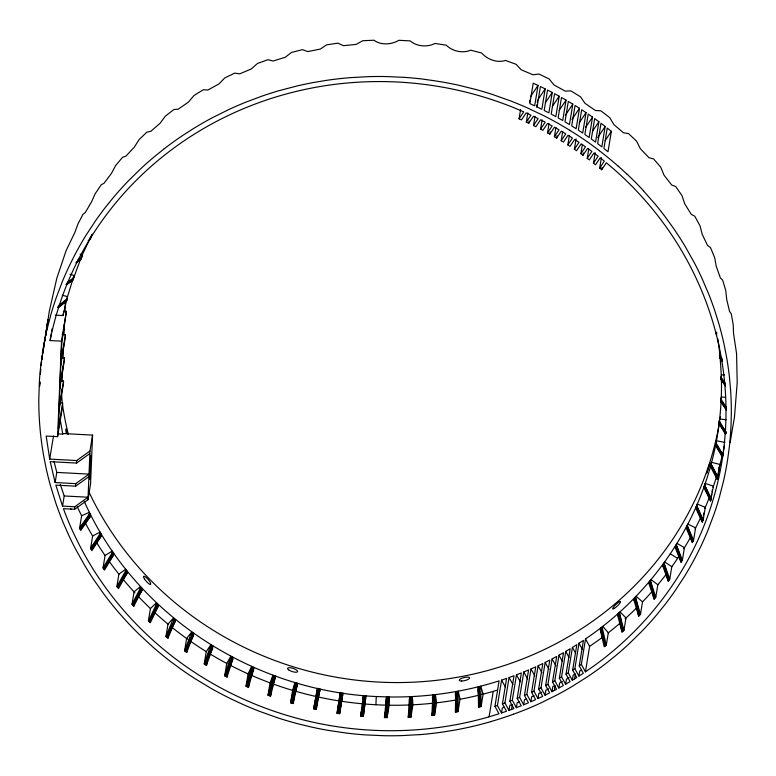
<?xml version="1.0" encoding="UTF-8"?>
<svg xmlns="http://www.w3.org/2000/svg" width="776" height="776" viewBox="0 0 776 776"><rect width="100%" height="100%" fill="white"/><g stroke="black" fill="none" stroke-linecap="round" stroke-linejoin="round"><path stroke-width="1.16" d="M386.506 700.427L386.526 696.897L384.45 717.577L387.108 717.625L389.145 705.19L389.183 696.955L387.108 717.625L387.855 696.945C425.471 697.634 463.233 692.318 499.094 680.872L494.933 706.335L499.007 713.774L489.074 716.83A341.372 324.116 9.3 0 1 64.204 510.812L63.448 508.678L74.69 509.269L87.969 499.754L90.569 483.846L92.577 435.103L62.846 433.532L62.749 434.123L58.316 433.891M725.608 397.225L721.282 396.992L720.836 401.638L726.53 410.465M724.396 445.793L722.437 457.326L715.617 445.395C719.788 423.706 721.971 401.599 721.399 379.503M434.114 694.782L434.56 715.23L435.423 694.607L436.597 702.794L434.56 715.23L431.922 715.53L432.785 694.908M433.765 696.887L433.241 715.375L432.445 697.013L435.084 696.712M39.78 386.225L39.886 382.772M39.848 384.042L39.954 381.511M92.577 435.103L89.968 451.011L76.698 460.537L49.703 459.101L46.182 436.054L57.599 436.655L61.517 341.149L66.397 311.37L63.739 311.234L63.031 315.551L55.368 315.143M60.906 380.065L61.052 376.447M61.799 358.386L61.944 354.768M61.566 394.189L62.216 402.569M61.673 391.773L61.77 389.358M62.119 380.89L62.711 366.388M63.06 357.92L63.603 344.622M64.001 334.951L64.447 324.067M64.951 311.981L65.291 303.513M59.965 402.948L62.633 403.084L62.478 406.886L57.599 436.655M61.314 380.987L63.535 381.103L63.428 383.635L58.753 412.172M62.158 357.736L64.486 357.862L64.379 360.394L59.713 388.921M62.119 334.437L65.446 334.621L65.339 337.153L60.664 365.68M66.397 311.37L61.993 341.12L61.246 351.615L58.384 429.031L62.633 403.084M74.69 509.269L74.797 506.747L88.076 497.222L64.195 495.961L60.324 484.437M74.797 506.747L62.536 506.097L55.843 485.126L75.641 486.174L75.747 483.632L89.017 474.117L56.793 472.409L53.99 461.332M75.747 483.632L55.135 482.546L50.217 461.671L76.591 463.068L76.698 460.537M87.969 499.754L89.968 451.011M375.923 704.753L376.253 696.528C253.151 691.057 134.423 614.805 84.225 501.286M411.037 696.635L410.892 717.218L412.366 696.547L412.929 704.783L410.892 717.218L408.234 717.344L409.709 696.673L409.864 699.021M410.688 698.74L409.563 717.276L409.359 698.778L412.017 698.652M40.371 374.148L40.769 369.007M363.081 699.098L363.352 695.587L360.675 716.229L363.333 716.452L366.01 695.81L362.004 716.345L364.681 695.723M387.505 699.05L385.779 717.596L386.176 699.001L388.844 699.06M719.197 422.357L719.313 421.096L726.229 432.455L719.197 422.357L726.084 433.716L719.032 423.618L719.662 418.991L726.113 419.767M41.07 365.574L41.555 361.005M45.92 335.125L46.162 332.836M41.671 359.996L41.865 358.318M44.95 340.169L45.25 337.647L43.446 349.355M41.671 359.86L42.243 355.301M45.056 339.19L47.967 319.663L40.847 364.895A345.291 327.831 9.3 0 0 39.353 382.073L38.8 399.31A346.048 328.549 9.3 0 0 39.198 416.566L39.547 422.319A346.93 329.393 9.3 0 0 43.815 456.647L46.065 467.986A345.068 327.618 9.3 0 0 50.227 484.845L55.3 501.49A346.503 328.975 9.3 0 0 63.477 523.267L68.152 533.956A345.621 328.141 9.3 0 0 75.893 549.68L84.477 565.015A345.194 327.744 9.3 0 0 93.886 579.914L104.091 594.338A347.105 329.548 9.3 0 0 118.893 612.759L126.779 621.595A345.504 328.025 9.3 0 0 139.205 634.351L152.3 646.495A346.726 329.189 9.3 0 0 170.73 661.647L180.371 668.757A345.077 327.627 9.3 0 0 195.271 678.825L210.684 688.147A347.182 329.625 9.3 0 0 231.985 699.36L242.917 704.443A345.029 327.579 9.3 0 0 259.63 711.369L276.692 717.47M363.333 716.452L365.661 697.915L363.003 697.692M46.327 331.333L49.218 311.593L56.842 278.147L66.144 250.551L74.913 232.315L77.988 223.886L82.993 214.302L85.263 212.508L91.539 201.925L95.167 193.787L101.21 184.766L104.023 183.281L111.443 173.407L115.595 165.608L122.598 157.256L125.925 156.141L134.394 147.071L139.03 139.661L146.936 132.075L150.719 131.367L160.157 123.209L165.239 116.245L173.94 109.494L178.15 109.241L188.442 102.083L193.913 95.603L198.588 92.635L203.322 89.764L207.9 90.016L218.948 83.924L224.749 77.959L234.769 73.099L239.648 73.875L251.327 68.938L257.409 63.506L267.924 59.684L273.055 61.023L285.228 57.278L291.534 52.419L302.427 49.664L307.752 51.585L320.284 49.072L326.745 44.804L337.899 43.155L343.351 45.658L356.116 44.426L362.664 40.75L373.954 40.226C380.977 45.444 391.618 44.688 398.893 40.294L410.203 40.895C416.76 46.608 427.392 47.404 435.035 43.456L446.229 45.173C452.311 51.284 462.719 53.622 470.692 50.188L481.663 53.011C487.25 59.432 497.203 63.263 505.477 60.421L516.098 64.311L521.181 69.772L532.996 74.787L539.01 74.04L549.165 78.958L553.986 84.962L565.2 91.112L570.923 90.899L580.497 96.796L584.997 103.315L595.493 110.531L600.866 110.813L609.752 117.622L613.874 124.606L623.535 132.832L628.502 133.559L636.611 141.203L640.307 148.633L649.037 157.751L653.547 158.896L657.204 163.067L660.783 167.296L664.004 175.114L671.696 185.037L675.712 186.541L681.997 195.601L684.694 203.758L691.27 214.38L694.753 216.194L700.02 225.816L702.173 234.255L707.557 245.459L710.467 247.534L714.667 257.603L716.229 266.275L720.37 277.924L722.689 280.204L725.754 290.622L726.724 299.468L729.566 311.448L731.273 313.853L733.184 324.504L733.533 333.457L736.55 353.497L737.2 382.626L734.484 416.984L730.119 442.514M341.624 692.958L337.026 713.309L340.305 692.735L337.026 713.309L339.665 713.707L342.944 693.133L339.665 713.707M341.275 695.063L338.346 713.513L342.594 695.247L339.966 694.84M41.758 359.686L42.243 356.019M42.699 353.943L42.99 351.421M61.517 341.149L50.1 340.538L51.235 333.602M51.614 331.284L52.002 328.966M66.852 299.041L66.503 301.156L58.258 307.839M59.025 305.482L66.814 299.924L57.666 307.354L66.503 301.156L67.502 296.597L62.264 295.249M73.245 277.924L72.895 280.039L66.591 284.889M66.251 284.53L72.895 280.039L81.664 256.138L90.685 237.146M66.106 284.375L73.293 278.826L74.079 275.529L69.966 274.18M60.77 363.149L65.446 334.621M59.81 386.39L64.486 357.862M81.179 257.312L80.83 259.417L75.98 262.957M76.232 262.375L80.83 259.417L81.664 256.138M77.445 261.085L81.315 258.243L81.839 257.089L82.188 254.974L80.18 254.169M49.703 459.101L53.486 436.005M58.86 409.641L63.535 381.103M90.617 237.291L90.268 239.396L88.377 240.715M88.299 240.608L90.268 239.396L91.791 235.041M55.135 482.546L56.793 472.409M62.536 506.097L64.195 495.961M89.977 513.44L89.628 515.545L79.588 528.175L89.075 514.381L89.415 512.276L81.626 515.739L79.588 528.175L80.743 530.474L90.229 516.69L90.579 514.575M100.783 533.141L100.434 535.246L90.588 548.428L99.794 534.13L100.143 532.026L92.625 535.993L90.588 548.428L91.907 550.65L101.113 536.352L101.462 534.247M112.986 552.105L112.646 554.21L103.033 567.935L111.919 553.133L112.268 551.028L105.07 555.49L103.033 567.935L104.517 570.059L113.403 555.267L113.752 553.162M126.546 570.234L126.197 572.339L116.866 586.578L125.402 571.311L125.751 569.206L118.903 574.143L116.866 586.578L118.495 588.615L127.031 573.338L127.38 571.233M141.377 587.442L141.028 589.547L132.017 604.291L140.165 588.567L140.504 586.462L134.054 591.846L132.017 604.291L133.792 606.211L134.161 603.941M142.28 588.383L141.94 590.487L133.792 606.211M157.421 603.631L157.072 605.746L148.41 620.965L156.141 604.824L156.48 602.719L150.447 608.529L148.41 620.965L150.311 622.769L158.042 606.628L158.391 604.514M174.59 618.744L174.251 620.848L165.957 636.533L173.591 617.89L167.994 624.098L165.957 636.533L167.994 638.202L168.363 635.942M175.619 619.568L167.994 638.202M192.807 632.692L192.467 634.807L184.591 650.918L191.75 631.916L186.628 638.473L184.591 650.918L186.744 652.451L187.113 650.191M193.893 633.449L186.744 652.451M211.984 645.419L211.635 647.523L204.214 664.043L210.868 644.71L206.251 651.607L204.214 664.043L206.464 665.43L207.017 662.035M213.119 646.098L206.464 665.43M232.014 656.855L224.72 675.847L230.86 656.215L226.757 663.412L224.72 675.847L227.067 677.079L227.446 674.819M233.207 657.447L227.067 677.079M252.821 666.943L246.031 686.275L251.618 666.38L248.068 673.84L246.031 686.275L248.456 687.352L254.043 667.457L252.52 670.658M248.456 687.352L249.193 682.832M274.287 675.634L268.021 695.277L273.045 675.159L270.058 682.841L268.021 695.277L270.514 696.188L275.548 676.071L273.404 681.561M270.514 696.188L271.445 690.543M296.316 682.89L290.593 702.804L295.045 682.492L292.63 690.368L290.593 702.804L293.144 703.551L297.606 683.239L295.181 691.115M293.144 703.551L294.628 694.51M318.8 688.671L313.63 708.827L317.5 688.361L313.63 708.827L316.23 709.4L320.1 688.942L318.529 695.82M316.23 709.4L318.267 696.964M361.975 708.313L360.675 716.229L364.332 697.828M362.344 706.053L362.712 703.793M384.45 717.577L385.371 711.922M408.234 717.344L408.603 715.084M704.375 485.834L704.036 487.939L710.564 500.976L713.435 486.145L705.209 483.438C683.714 546.517 640.627 601.642 585.521 638.929L581.36 664.382L585.434 671.832L593.844 665.983A341.372 324.116 9.3 0 0 614.243 169.478L606.347 162.766L601.672 169.75L599.683 168.062L604.32 161.098L600.188 157.829L595.541 164.774L593.485 163.135L598.131 156.189L593.96 152.998L589.323 159.924L587.219 158.362L591.855 151.436L587.636 148.323L582.999 155.239L580.875 153.706L585.502 146.8L581.185 143.822L576.558 150.728L574.395 149.244L579.022 142.338L574.657 139.447L570.04 146.344L567.828 144.928L572.445 138.031L568.032 135.208L563.415 142.105L561.174 140.728L565.782 133.85L561.281 131.154L556.664 138.05L554.403 136.712L559.021 129.815L556.751 128.467L554.462 127.206L549.835 134.112L547.526 132.851L552.153 125.945L547.536 123.413L542.919 130.32L540.571 129.107L545.208 122.181L540.494 119.805L535.867 126.721L533.51 125.528L538.137 118.612L535.789 117.418L533.384 116.303L528.728 123.248L526.322 122.133L530.968 115.188L526.138 112.937L521.482 119.882L519.057 118.854L520.57 109.6M526.322 122.133L527.835 112.879M529.542 102.461L529.921 100.153M528.728 123.248L529.106 120.93M431.922 715.53L432.659 711.01M538.03 85.418L534.683 105.837L529.862 103.615L533.199 83.207L538.03 85.418L530.493 96.68M533.51 125.528L535.023 116.274M536.536 107.02L536.914 104.702M537.293 102.393L537.671 100.075M545.179 88.871L541.832 109.29L537.079 106.972L540.416 86.553L545.179 88.871L538.302 99.144M540.571 129.107L542.094 119.853M552.231 92.46L548.894 112.879L544.199 110.464L547.546 90.045L552.231 92.46L545.363 102.723M455.657 691.61L455.386 712.145L457.995 711.67L460.032 699.234L458.267 691.135L457.995 711.67L456.967 691.397M547.526 132.851L549.049 123.597M549.835 134.112L550.213 131.804M455.386 712.145L455.939 708.75M559.186 96.205L555.849 116.613L551.222 114.111L554.559 93.702L559.186 96.205L552.318 106.467M554.403 136.712L555.926 127.458M556.664 138.05L557.042 135.732M566.043 100.094L562.707 120.513L558.138 117.903L561.485 97.485L566.043 100.094L559.195 110.328M561.174 140.728L562.697 131.474M572.814 104.12L569.468 124.538L564.976 121.832L568.313 101.423L572.814 104.12L565.345 115.275M478.21 686.799L478.52 707.208L481.081 706.558L483.118 694.122L480.771 686.149L481.081 706.558L479.151 688.603L479.49 686.498M567.828 144.928L569.341 135.674M478.52 707.208L479.073 703.813M579.478 108.291L576.141 128.709L571.699 125.916L575.045 105.497L579.478 108.291L571.999 119.475M574.395 149.244L576.102 138.836M586.045 112.617L582.708 133.036L578.333 130.135L581.68 109.726L586.045 112.617L579.187 122.86M580.875 153.706L582.388 144.443M489.074 716.83L493.235 691.377L497.658 690.019M582.999 155.239L583.377 152.93M592.524 117.079L589.178 137.498L584.871 134.5L588.218 114.091L592.524 117.079L585.667 127.322M497.426 705.559L501.577 680.115L506.602 678.379L502.431 703.832L506.495 711.243L501.509 712.96L497.426 705.559L494.933 706.335M587.219 158.362L588.732 149.108M598.897 121.686L595.561 142.095L591.312 139.011L594.658 118.602L598.897 121.686L592.641 131.037M504.914 702.978L509.085 677.526L514.032 675.75L509.861 701.203L513.916 708.585L508.978 710.389L504.914 702.978L502.431 703.832M593.485 163.135L595.182 152.726M508.978 710.389L509.803 705.345L512.296 704.482L511.471 709.526M605.173 126.449L601.827 146.858L597.656 143.676L600.993 123.268L605.173 126.449L597.646 137.682M512.305 700.272L516.476 674.819L521.365 672.938L517.194 698.39L521.239 705.772L516.35 707.654L512.305 700.272L509.861 701.203M599.683 168.062L601.39 157.654M601.672 169.75L602.05 167.432M516.35 707.654L517.185 702.61L519.134 701.863M611.352 131.348L608.006 151.766L603.903 148.478L607.249 128.059L611.352 131.348L605.115 140.737M519.629 697.43L523.79 671.977L528.592 669.95L524.43 695.403L528.466 702.765L523.664 704.802L519.629 697.43L517.194 698.39M523.664 704.802L524.489 699.758L526.409 698.943M526.826 694.384L530.997 668.931L535.76 666.827L531.589 692.289L535.624 699.642L530.862 701.746L526.826 694.384L524.43 695.403M530.862 701.746L531.686 696.712L534.072 695.703M533.946 691.193L538.117 665.74L542.831 663.548L538.66 689.001L542.696 696.353L537.981 698.545L533.946 691.193L531.589 692.289M537.981 698.545L538.806 693.502L541.629 692.192M540.998 687.866L545.169 662.413L549.796 660.066L545.625 685.518L549.66 692.881L545.014 695.199L540.998 687.866L538.66 689.001M547.943 684.345L552.105 658.892L556.693 656.467L552.522 681.92L556.557 689.282L551.969 691.707L547.943 684.345L545.625 685.518M551.969 691.707L552.803 686.663L555.131 685.48L554.307 690.524M558.846 655.274L563.502 652.713L559.341 678.166L563.376 685.528L558.827 688.031L554.792 680.668L558.962 655.216L562.231 661.181M558.827 688.031L559.651 682.987L562.377 681.483M561.572 676.856L565.743 651.403L570.205 648.746L566.034 674.198L570.079 681.58L565.626 684.238L561.572 676.856L559.341 678.166M565.626 684.238L566.451 679.194L569.118 677.603M568.265 672.87L572.426 647.417L576.83 644.643L572.659 670.095L576.723 677.506L572.31 680.251L568.265 672.87L566.034 674.198M572.31 680.251L573.134 675.207L575.365 673.878L574.521 678.903M574.841 668.689L579.012 643.236L583.426 640.394L579.236 665.856L583.3 673.267L578.906 676.1L574.841 668.689L572.659 670.095M578.906 676.1L579.73 671.056L581.476 669.93M585.434 671.832L589.605 646.379L585.521 638.929M600.721 627.939L600.372 630.044L604.223 646.796L606.269 645.205L608.306 632.77L602.768 626.348L602.418 628.463L606.269 645.205L601.41 629.268L601.759 627.163M619.054 612.73L618.715 614.835L622.992 631.198L619.655 613.962L620.005 611.857L625.99 617.9L623.952 630.335L622.032 632.062L617.735 615.688L618.084 613.573M635.234 597.171L634.894 599.276L639.589 615.232L635.767 598.335L636.116 596.23L642.528 601.866L640.491 614.311L638.697 616.154L633.982 600.188L634.322 598.083M639.065 613.894L638.697 616.154L634.894 599.276L635.767 598.335L640.491 614.311M650.22 580.555L649.871 582.66L654.963 598.18L650.676 581.66L651.025 579.556L657.825 584.764L655.788 597.2L654.139 599.169L649.027 583.63L649.376 581.525M662.811 566.092L664.314 564.016L664.663 561.911L671.812 566.664L669.775 579.1L668.282 581.175L662.811 566.092L663.16 563.987M668.65 578.915L668.282 581.175L663.587 565.073L663.926 562.959M675.265 547.662L676.953 543.384L684.432 547.652L682.395 560.097L681.056 562.26L675.265 547.662L675.605 545.557M681.056 562.26L675.954 546.595L676.303 544.48M716.558 335.571L716.694 332.215M686.323 528.437L687.837 524.072L695.606 527.835L693.569 540.271L692.396 542.531L686.323 528.437L686.663 526.322M692.764 540.271L692.396 542.531L686.925 527.311L687.274 525.207M722.359 361.364L719.595 357.503L719.672 352.876M695.927 508.493L697.275 504.051L705.287 507.3L703.25 519.736L702.241 522.064L695.927 508.493L696.266 506.388M702.988 517.543L702.241 522.064L696.45 507.339L696.79 505.225M725.453 386.06L721.02 379.561L721.282 374.924L724.532 374.876M725.424 384.799L721.001 378.29L721.35 376.185M721.37 377.456L721.02 379.561L725.172 384.935M704.036 487.939L704.821 484.641A332.71 315.88 9.3 0 0 716.219 442.048M705.209 483.438L704.472 486.746L710.564 500.976L711.67 494.196M721.253 398.263L720.836 401.638L725.744 408.302M710.603 466.871L711.611 462.321L720.002 464.475L717.305 479.364L710.603 466.871L711.611 462.321M719.342 466.919L717.305 479.364L710.962 465.649L711.301 463.544M703.357 515.283L703.725 513.023M715.87 444.153L722.912 454.833L716.083 442.912L715.87 444.153L722.679 456.084L715.617 445.395L716.432 440.797L724.949 442.398M712.048 491.926L712.417 489.666M501.509 712.96L502.344 707.916L504.332 707.227M545.014 695.199L545.858 690.184L548.632 688.778M318.451 690.785L314.93 709.109L319.76 691.047L317.161 690.465M50.1 340.538L51.876 332.099A341.372 324.116 9.3 0 1 514.081 107.777L523.732 111.87L519.057 118.854M63.031 315.551L66.891 298.886M295.976 684.995L291.863 703.182L297.256 685.353L294.705 684.597M273.947 677.739L269.262 695.732L275.199 678.175L272.706 677.264M67.153 297.819L73.642 276.722M252.481 669.048L247.243 686.818L253.703 669.572L251.269 668.485M231.675 658.96L225.894 676.468L232.858 659.561L230.511 658.32M211.635 647.523L205.339 664.731L212.779 648.202L210.519 646.815M192.467 634.807L185.668 651.685L193.554 635.554L191.4 634.021M174.251 620.848L166.976 637.368L175.279 621.673L173.242 620.005M157.072 605.746L149.361 621.867L158.042 606.628L156.141 604.824M141.028 589.547L132.9 605.251L141.94 590.487L140.165 588.567M91.18 236.156L92.247 234.206M126.197 572.339L117.68 587.597L127.031 573.338L125.402 571.311M112.646 554.21L103.771 569.002L113.403 555.267L111.919 553.133M100.434 535.246L91.248 549.544L101.113 536.352L99.794 534.13M89.628 515.545L80.161 529.329L90.229 516.69L89.075 514.381M649.027 583.63L650.676 581.66L655.788 597.2M633.982 600.188L634.894 599.276M617.735 615.688L619.655 613.962L623.952 630.335M58.908 305.395L67.163 298.702M601.41 629.268L605.241 646.001L600.372 630.044L602.418 628.463M163.59 149.283L154.434 156.645A345.155 327.695 9.3 0 0 141.232 168.266L128.7 180.536A347.095 329.538 9.3 0 0 113.083 197.851L105.769 206.891A345.504 328.025 9.3 0 0 95.448 220.917L85.903 235.438A346.988 329.431 9.3 0 0 74.477 255.527L69.316 265.848A345.514 328.044 9.3 0 0 62.313 281.659L56.192 297.8A345.068 327.618 9.3 0 0 50.973 314.241L46.667 330.935A346.853 329.305 9.3 0 0 42.37 353.507M67.425 282.493L73.73 277.643M77.959 259.921L81.839 257.089M76.591 463.068L89.861 453.543M75.641 486.174L88.92 476.648M89.56 238.455L91.452 237.146M589.605 646.379L598.015 640.53A341.372 324.116 9.3 0 0 602.69 637.096M579.236 665.856L581.36 664.382M66.658 283.337L73.293 278.826M77.648 260.61L81.315 258.243M552.522 681.92L554.792 680.668M513.44 714.269L524.586 709.991A346.164 328.655 9.3 0 0 540.979 702.881L556.945 694.966A345.068 327.618 9.3 0 0 572.445 686.256L587.422 676.779A346.804 329.267 9.3 0 0 606.531 662.985L615.688 655.623A345.039 327.588 9.3 0 0 628.89 644.002L641.422 631.732A346.726 329.189 9.3 0 0 657.029 614.417L664.343 605.377A345.621 328.141 9.3 0 0 674.674 591.361L684.209 576.83A346.726 329.189 9.3 0 0 695.645 556.741L700.806 546.42A345.039 327.588 9.3 0 0 707.809 530.609L713.93 514.469A345.184 327.724 9.3 0 0 719.148 498.027L723.455 481.333A346.581 329.053 9.3 0 0 727.752 458.761L729.275 447.374A347.076 329.519 9.3 0 0 731.06 424.453L731.322 412.958A346.726 329.189 9.3 0 0 730.575 389.94L729.576 378.475A346.591 329.063 9.3 0 0 726.307 355.621L724.057 344.282A347.066 329.509 9.3 0 0 718.304 321.856L714.812 310.778A345.621 328.141 9.3 0 0 708.837 294.395L701.97 278.322A345.039 327.588 9.3 0 0 694.229 262.589L685.644 247.253A347.182 329.625 9.3 0 0 672.928 227.494L666.031 217.94A345.64 328.151 9.3 0 0 655.06 204.03L643.343 190.673M490.694 721.69L479.122 724.823A346.668 329.131 9.3 0 1 455.648 729.925L443.775 731.884A346.804 329.267 9.3 0 1 419.777 734.639M479.151 688.603L479.801 706.878L477.861 688.913L480.422 688.263M456.618 693.502L456.686 711.902L455.308 693.715L457.918 693.24M419.826 734.62L401.755 735.609A345.155 327.695 9.3 0 1 383.625 735.706L365.506 734.901A345.155 327.695 9.3 0 1 347.444 733.194L329.48 730.585A345.029 327.579 9.3 0 1 311.671 727.093L299.905 724.27A346.804 329.267 9.3 0 1 276.605 717.48M376.253 696.528L387.855 696.945M569.768 130.252L559.428 124.131A345.058 327.608 9.3 0 0 543.539 115.576L527.205 107.825A345.621 328.141 9.3 0 0 510.492 100.899L493.429 94.798A345.039 327.588 9.3 0 0 476.066 89.56L458.451 85.185A346.668 329.131 9.3 0 0 434.676 80.801L422.678 79.074A345.621 328.141 9.3 0 0 404.616 77.367L386.496 76.562A345.64 328.151 9.3 0 0 368.367 76.659L350.296 77.648A346.988 329.431 9.3 0 0 326.347 80.384L314.474 82.343A345.039 327.588 9.3 0 0 296.83 86.029L279.428 90.579A345.504 328.025 9.3 0 0 262.307 96.001L245.536 102.277A345.029 327.579 9.3 0 0 229.143 109.387L213.167 117.302A346.794 329.257 9.3 0 0 192.623 129.088L182.69 135.49A347.095 329.538 9.3 0 0 163.639 149.225M670.289 553.831L677.613 558.342M599.373 150.631L589.75 143.511A346.668 329.131 9.3 0 0 569.759 130.329M617.822 165.783L626.62 173.795M719.595 357.503L721.855 360.297M721.738 359.036L719.488 356.242L722.243 360.103M721.001 378.29L725.143 383.664M725.803 407.031L720.914 400.368L725.958 408.215M719.323 354.981L722.097 358.832M720.943 377.029L725.376 383.528M720.943 399.106L725.996 406.944M719.032 423.618L725.317 433.939M501.577 680.115L505.438 687.09M579.012 643.236L582.301 649.24M572.426 647.417L575.705 653.382M565.743 651.403L569.012 657.369M552.105 658.892L555.917 665.837M545.169 662.413L548.971 669.348M538.117 665.74L541.929 672.695M530.997 668.931L534.809 675.886M523.79 671.977L527.602 678.932M516.476 674.819L520.298 681.794M509.085 677.526L512.917 684.51M717.965 476.91L711.262 464.426L717.635 478.132L710.962 465.649M711.398 498.58L704.87 485.543L710.981 499.783L704.472 486.746M88.871 491.761L92.344 498.987A332.71 315.88 9.3 0 0 447.936 678.825L459.334 676.944A332.71 315.88 9.3 0 0 719.75 421.087M703.25 519.736L696.935 506.156L702.746 520.9L696.45 507.339M693.569 540.271L687.497 526.177L692.978 541.396L686.925 527.311M70.577 508.445L71.072 509.628M682.395 560.097L676.604 545.499L681.726 561.174L675.954 546.595M669.775 579.1L664.314 564.016L669.028 580.138L663.587 565.073M649.871 582.66L654.139 599.169M716.102 333.069L716.355 334.32M62.749 434.123L60.169 419.302M618.715 614.835L622.032 632.062M720.118 357.435L721.292 375.08M722.165 455.822A341.372 324.116 9.3 0 1 719.1 467.889M716.568 476.58A341.372 324.116 9.3 0 1 713.037 487.347M709.118 497.979A341.372 324.116 9.3 0 1 704.812 508.474M701.077 516.748A341.372 324.116 9.3 0 1 695.034 528.97M690.708 536.973A341.372 324.116 9.3 0 1 683.782 548.748M678.874 556.44A341.372 324.116 9.3 0 1 671.754 566.781M666.312 574.133A341.372 324.116 9.3 0 1 657.757 584.881M652.538 590.982A341.372 324.116 9.3 0 1 642.441 601.982M636.795 607.715A341.372 324.116 9.3 0 1 625.049 618.773M620.713 622.595A341.372 324.116 9.3 0 1 608.209 632.877M493.235 691.377A341.372 324.116 9.3 0 1 481.847 694.462M478.404 695.315A341.372 324.116 9.3 0 1 459.896 699.273M456.404 699.913A341.372 324.116 9.3 0 1 435.278 702.959M432.921 703.221A341.372 324.116 9.3 0 1 412.793 704.802M409.224 704.967A341.372 324.116 9.3 0 1 387.816 705.19M386.623 705.161A341.372 324.116 9.3 0 1 365.224 704.026M362.848 703.822A341.372 324.116 9.3 0 1 341.556 701.271M339.209 700.912A341.372 324.116 9.3 0 1 318.131 696.955M315.803 696.441A341.372 324.116 9.3 0 1 295.045 691.096M292.756 690.427A341.372 324.116 9.3 0 1 273.53 684.131M270.184 682.909A341.372 324.116 9.3 0 1 251.443 675.353M248.184 673.917A341.372 324.116 9.3 0 1 231.073 665.692M226.873 663.49A341.372 324.116 9.3 0 1 210.393 654.158M206.358 651.694A341.372 324.116 9.3 0 1 190.586 641.306M187.695 639.259A341.372 324.116 9.3 0 1 171.739 627.173M168.091 624.205A341.372 324.116 9.3 0 1 154.812 612.633M150.534 608.636A341.372 324.116 9.3 0 1 138.118 596.23M134.917 592.825A341.372 324.116 9.3 0 1 122.637 578.78M118.971 574.259A341.372 324.116 9.3 0 1 109.144 561.31M105.129 555.616A341.372 324.116 9.3 0 1 96.263 542.055M92.674 536.119A341.372 324.116 9.3 0 1 85.35 523.034M81.664 515.865A341.372 324.116 9.3 0 1 77.193 506.534M626.727 173.814A346.794 329.257 9.3 0 1 643.45 190.692M68.307 434.23A332.71 315.88 9.3 0 1 62.517 404.859M720.448 416.731A332.71 315.88 9.3 0 1 720.109 418.904M66.222 433.183A5.335 0.621 78.7 0 1 66.057 429.012A5.335 0.621 78.7 0 1 67.609 433.92M717.8 338.772A332.71 315.88 9.3 0 1 719.711 353.031M513.518 714.172A346.581 329.053 9.3 0 1 490.781 721.593M599.353 150.709A346.668 329.131 9.3 0 1 617.803 165.851M89.512 476.348L89.657 479.393L90.879 455.464L89.512 476.348M706.79 473.011L709.962 463.107L706.79 473.011M144.404 578.847A5.335 1.31 49.2 0 0 150.573 584.425A5.335 1.31 49.2 0 0 146.48 577.771A5.335 1.31 49.2 0 0 144.404 578.847M288.827 670.008A5.335 1.659 18.1 0 0 297.46 671.919A5.335 1.659 18.1 0 0 291.563 667.961A5.335 1.659 18.1 0 0 288.827 670.008M614.447 608.335A5.335 1.038 -43.7 0 0 620.548 601.827A5.335 1.038 -43.7 0 0 614.912 605.464A5.335 1.038 -43.7 0 0 614.447 608.335M461.623 681.018A5.335 1.562 -13.3 0 0 469.655 678.02A5.335 1.562 -13.3 0 0 462.098 678.146A5.335 1.562 -13.3 0 0 461.623 681.018"/></g></svg>
